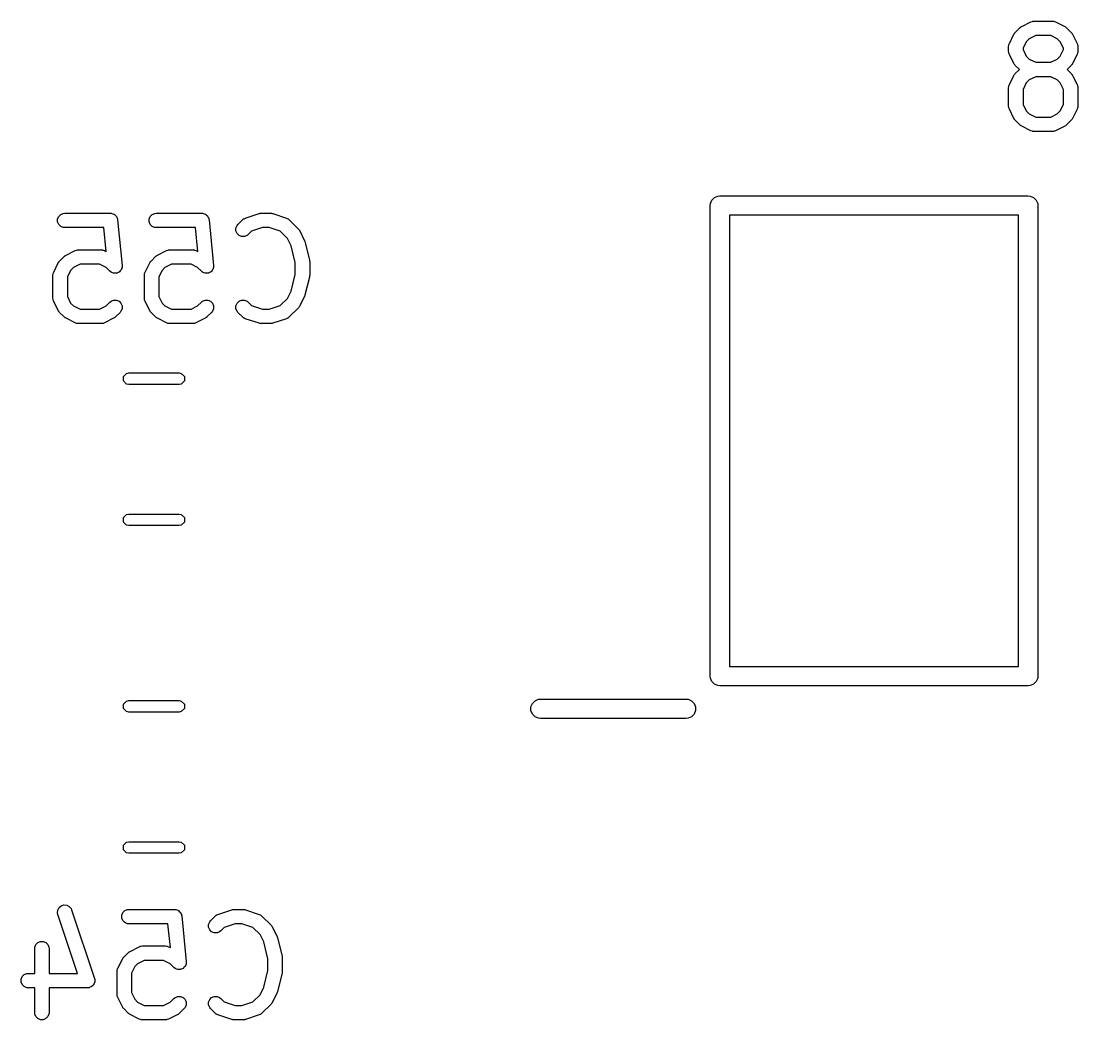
# Model space of a CAD drawing. Header units: inches. Extents: x 1.47 to 5.17, y -6.85 to -1.2.
# Drawn here: x 1.6385 to 2.0718, y -6.6744 to -6.265 of the extents above; entities that cross this region are included whole.
import ezdxf

# ---------------------------------------------------------------- set-up
doc = ezdxf.new("R2010")
doc.units = ezdxf.units.IN
doc.header["$MEASUREMENT"] = 0
doc.layers.add('B.Silkscreen', color=31, linetype='CONTINUOUS', true_color=0xe8b2a7)

msp = doc.modelspace()

# ---------------------------------------------------------------- linework, layer by layer
at = {"layer": 'B.Silkscreen', "linetype": 'CONTINUOUS'}
for p, q in [((2.04874, -6.26714), (2.05249, -6.26527)), ((2.05249, -6.26527), (2.05303, -6.26506)), ((2.05303, -6.26506), (2.05313, -6.26505)), ((2.05313, -6.26505), (2.05323, -6.26501)), ((2.05323, -6.26501), (2.05381, -6.26495)), ((2.05381, -6.26495), (2.0613, -6.26495)), ((2.0613, -6.26495), (2.06188, -6.26501)), ((2.06188, -6.26501), (2.06198, -6.26505)), ((2.06198, -6.26505), (2.06208, -6.26506)), ((2.06208, -6.26506), (2.06263, -6.26527)), ((2.06263, -6.26527), (2.06637, -6.26714)), ((2.04591, -6.26979), (2.04609, -6.26957)), ((2.04609, -6.26957), (2.04797, -6.26769)), ((2.04797, -6.26769), (2.04819, -6.26751)), ((2.04819, -6.26751), (2.04825, -6.26745)), ((2.04825, -6.26745), (2.04833, -6.26739)), ((2.04833, -6.26739), (2.04842, -6.26733)), ((2.04842, -6.26733), (2.04849, -6.2673)), ((2.04849, -6.2673), (2.04874, -6.26714)), ((2.06637, -6.26714), (2.06662, -6.2673)), ((2.06662, -6.2673), (2.06669, -6.26733)), ((2.06669, -6.26733), (2.06678, -6.26739)), ((2.06678, -6.26739), (2.06686, -6.26745)), ((2.06686, -6.26745), (2.06692, -6.26751)), ((2.06692, -6.26751), (2.06714, -6.26769)), ((2.06714, -6.26769), (2.06902, -6.26957)), ((2.06902, -6.26957), (2.0692, -6.26979)), ((2.04346, -6.27463), (2.04367, -6.27408)), ((2.04367, -6.27408), (2.04554, -6.27034)), ((2.04554, -6.27034), (2.0457, -6.27009)), ((2.0457, -6.27009), (2.04573, -6.27002)), ((2.04573, -6.27002), (2.04579, -6.26993)), ((2.04579, -6.26993), (2.04585, -6.26985)), ((2.04585, -6.26985), (2.04591, -6.26979)), ((2.05061, -6.2734), (2.04926, -6.2761)), ((2.05181, -6.27221), (2.05061, -6.2734)), ((2.0545, -6.27086), (2.05181, -6.27221)), ((2.06061, -6.27086), (2.0545, -6.27086)), ((2.06331, -6.27221), (2.06061, -6.27086)), ((2.0645, -6.2734), (2.06331, -6.27221)), ((2.06585, -6.2761), (2.0645, -6.2734)), ((2.0692, -6.26979), (2.06926, -6.26985)), ((2.06926, -6.26985), (2.06932, -6.26993)), ((2.06932, -6.26993), (2.06938, -6.27002)), ((2.06938, -6.27002), (2.06941, -6.27009)), ((2.06941, -6.27009), (2.06957, -6.27034)), ((2.06957, -6.27034), (2.07144, -6.27408)), ((2.07144, -6.27408), (2.07165, -6.27463)), ((2.04335, -6.27541), (2.04341, -6.27483)), ((2.04335, -6.27728), (2.04335, -6.27541)), ((2.04341, -6.27786), (2.04335, -6.27728)), ((2.04341, -6.27483), (2.04345, -6.27473)), ((2.04345, -6.27795), (2.04341, -6.27786)), ((2.04345, -6.27473), (2.04346, -6.27463)), ((2.04346, -6.27806), (2.04345, -6.27795)), ((2.04367, -6.2786), (2.04346, -6.27806)), ((2.04926, -6.2761), (2.04926, -6.27658)), ((2.04926, -6.27658), (2.05061, -6.27928)), ((2.0645, -6.27928), (2.06585, -6.27658)), ((2.06585, -6.27658), (2.06585, -6.2761)), ((2.07165, -6.27806), (2.07144, -6.2786)), ((2.07165, -6.27463), (2.07166, -6.27473)), ((2.07166, -6.27795), (2.07165, -6.27806)), ((2.07166, -6.27473), (2.0717, -6.27483)), ((2.0717, -6.27786), (2.07166, -6.27795)), ((2.0717, -6.27483), (2.07176, -6.27541)), ((2.07176, -6.27728), (2.0717, -6.27786)), ((2.07176, -6.27541), (2.07176, -6.27728)), ((2.04554, -6.28235), (2.04367, -6.2786)), ((2.0457, -6.2826), (2.04554, -6.28235)), ((2.04573, -6.28267), (2.0457, -6.2826)), ((2.04579, -6.28275), (2.04573, -6.28267)), ((2.04585, -6.28284), (2.04579, -6.28275)), ((2.05061, -6.27928), (2.05181, -6.28048)), ((2.05181, -6.28048), (2.0545, -6.28183)), ((2.0545, -6.28183), (2.06061, -6.28183)), ((2.06061, -6.28183), (2.06331, -6.28048)), ((2.06331, -6.28048), (2.0645, -6.27928)), ((2.06932, -6.28275), (2.06926, -6.28284)), ((2.06938, -6.28267), (2.06932, -6.28275)), ((2.06941, -6.2826), (2.06938, -6.28267)), ((2.06957, -6.28235), (2.06941, -6.2826)), ((2.07144, -6.2786), (2.06957, -6.28235)), ((2.04554, -6.28721), (2.0457, -6.28696)), ((2.0457, -6.28696), (2.04573, -6.28689)), ((2.04573, -6.28689), (2.04579, -6.28681)), ((2.04579, -6.28681), (2.04585, -6.28672)), ((2.04591, -6.28289), (2.04585, -6.28284)), ((2.04585, -6.28672), (2.04591, -6.28667)), ((2.04609, -6.28312), (2.04591, -6.28289)), ((2.04591, -6.28667), (2.04609, -6.28644)), ((2.04776, -6.28478), (2.04609, -6.28312)), ((2.04609, -6.28644), (2.04776, -6.28478)), ((2.06902, -6.28312), (2.06736, -6.28478)), ((2.06736, -6.28478), (2.06902, -6.28644)), ((2.0692, -6.28289), (2.06902, -6.28312)), ((2.06902, -6.28644), (2.0692, -6.28667)), ((2.06926, -6.28284), (2.0692, -6.28289)), ((2.0692, -6.28667), (2.06926, -6.28672)), ((2.06926, -6.28672), (2.06932, -6.28681)), ((2.06932, -6.28681), (2.06938, -6.28689)), ((2.06938, -6.28689), (2.06941, -6.28696)), ((2.06941, -6.28696), (2.06957, -6.28721)), ((2.04346, -6.2915), (2.04367, -6.29096)), ((2.04367, -6.29096), (2.04554, -6.28721)), ((2.05061, -6.29028), (2.04926, -6.29298)), ((2.05181, -6.28908), (2.05061, -6.29028)), ((2.0545, -6.28773), (2.05181, -6.28908)), ((2.06061, -6.28773), (2.0545, -6.28773)), ((2.06331, -6.28908), (2.06061, -6.28773)), ((2.0645, -6.29028), (2.06331, -6.28908)), ((2.06585, -6.29298), (2.0645, -6.29028)), ((2.06957, -6.28721), (2.07144, -6.29096)), ((2.07144, -6.29096), (2.07165, -6.2915)), ((2.04335, -6.29228), (2.04341, -6.2917)), ((2.04335, -6.29978), (2.04335, -6.29228)), ((2.04341, -6.2917), (2.04345, -6.2916)), ((2.04345, -6.2916), (2.04346, -6.2915)), ((2.04926, -6.29298), (2.04926, -6.29908)), ((2.06585, -6.29908), (2.06585, -6.29298)), ((2.07165, -6.2915), (2.07166, -6.2916)), ((2.07166, -6.2916), (2.0717, -6.2917)), ((2.0717, -6.2917), (2.07176, -6.29228)), ((2.07176, -6.29228), (2.07176, -6.29978)), ((2.04341, -6.30035), (2.04335, -6.29978)), ((2.04926, -6.29908), (2.05061, -6.30178)), ((2.0645, -6.30178), (2.06585, -6.29908)), ((2.07176, -6.29978), (2.0717, -6.30035)), ((2.04345, -6.30045), (2.04341, -6.30035)), ((2.04346, -6.30056), (2.04345, -6.30045)), ((2.04367, -6.3011), (2.04346, -6.30056)), ((2.04554, -6.30485), (2.04367, -6.3011)), ((2.05061, -6.30178), (2.05181, -6.30297)), ((2.05181, -6.30297), (2.0545, -6.30432)), ((2.0545, -6.30432), (2.06061, -6.30432)), ((2.06061, -6.30432), (2.06331, -6.30297)), ((2.06331, -6.30297), (2.0645, -6.30178)), ((2.07144, -6.3011), (2.06957, -6.30485)), ((2.07165, -6.30056), (2.07144, -6.3011)), ((2.07166, -6.30045), (2.07165, -6.30056)), ((2.0717, -6.30035), (2.07166, -6.30045)), ((2.0457, -6.3051), (2.04554, -6.30485)), ((2.04573, -6.30517), (2.0457, -6.3051)), ((2.04579, -6.30525), (2.04573, -6.30517)), ((2.04585, -6.30534), (2.04579, -6.30525)), ((2.04591, -6.30539), (2.04585, -6.30534)), ((2.04609, -6.30561), (2.04591, -6.30539)), ((2.04797, -6.30749), (2.04609, -6.30561)), ((2.04819, -6.30768), (2.04797, -6.30749)), ((2.04825, -6.30773), (2.04819, -6.30768)), ((2.04833, -6.30779), (2.04825, -6.30773)), ((2.04842, -6.30786), (2.04833, -6.30779)), ((2.04849, -6.30789), (2.04842, -6.30786)), ((2.04874, -6.30804), (2.04849, -6.30789)), ((2.05249, -6.30992), (2.04874, -6.30804)), ((2.06637, -6.30804), (2.06263, -6.30992)), ((2.06662, -6.30789), (2.06637, -6.30804)), ((2.06669, -6.30786), (2.06662, -6.30789)), ((2.06678, -6.30779), (2.06669, -6.30786)), ((2.06686, -6.30773), (2.06678, -6.30779)), ((2.06692, -6.30768), (2.06686, -6.30773)), ((2.06714, -6.30749), (2.06692, -6.30768)), ((2.06902, -6.30561), (2.06714, -6.30749)), ((2.0692, -6.30539), (2.06902, -6.30561)), ((2.06926, -6.30534), (2.0692, -6.30539)), ((2.06932, -6.30525), (2.06926, -6.30534)), ((2.06938, -6.30517), (2.06932, -6.30525)), ((2.06941, -6.3051), (2.06938, -6.30517)), ((2.06957, -6.30485), (2.06941, -6.3051)), ((2.05303, -6.31012), (2.05249, -6.30992)), ((2.05313, -6.31013), (2.05303, -6.31012)), ((2.05323, -6.31017), (2.05313, -6.31013)), ((2.05381, -6.31023), (2.05323, -6.31017)), ((2.0613, -6.31023), (2.05381, -6.31023)), ((2.06188, -6.31017), (2.0613, -6.31023)), ((2.06198, -6.31013), (2.06188, -6.31017)), ((2.06208, -6.31012), (2.06198, -6.31013)), ((2.06263, -6.30992), (2.06208, -6.31012)), ((1.9211, -6.33974), (1.92169, -6.33832)), ((1.92169, -6.33832), (1.92277, -6.33724)), ((1.92277, -6.33724), (1.92419, -6.33665)), ((1.92419, -6.33665), (1.92496, -6.33657)), ((1.92496, -6.33657), (2.05142, -6.33657)), ((2.05142, -6.33657), (2.05219, -6.33665)), ((2.05219, -6.33665), (2.0536, -6.33724)), ((2.0536, -6.33724), (2.05469, -6.33832)), ((2.05469, -6.33832), (2.05528, -6.33974)), ((1.92102, -6.34051), (1.9211, -6.33974)), ((1.92102, -6.5335), (1.92102, -6.34051)), ((2.05528, -6.33974), (2.05535, -6.34051)), ((2.05535, -6.34051), (2.05535, -6.5335)), ((1.65343, -6.34607), (1.65387, -6.34501)), ((1.65343, -6.34722), (1.65343, -6.34607)), ((1.65387, -6.34829), (1.65343, -6.34722)), ((1.65387, -6.34501), (1.65469, -6.34419)), ((1.65469, -6.34419), (1.65575, -6.34375)), ((1.65575, -6.34375), (1.65633, -6.34369)), ((1.65633, -6.34369), (1.67507, -6.34369)), ((1.67507, -6.34369), (1.67529, -6.34371)), ((1.67529, -6.34371), (1.67536, -6.34371)), ((1.67536, -6.34371), (1.67543, -6.34373)), ((1.67543, -6.34373), (1.67565, -6.34375)), ((1.67565, -6.34375), (1.67605, -6.34392)), ((1.67605, -6.34392), (1.67646, -6.34404)), ((1.67646, -6.34404), (1.67658, -6.34413)), ((1.67658, -6.34413), (1.67672, -6.34419)), ((1.67672, -6.34419), (1.67702, -6.3445)), ((1.67702, -6.3445), (1.67735, -6.34477)), ((1.67735, -6.34477), (1.67742, -6.3449)), ((1.67742, -6.3449), (1.67753, -6.34501)), ((1.67753, -6.34501), (1.6777, -6.3454)), ((1.6777, -6.3454), (1.6779, -6.34579)), ((1.6779, -6.34579), (1.67794, -6.346)), ((1.67794, -6.346), (1.67797, -6.34607)), ((1.67797, -6.34607), (1.67797, -6.34614)), ((1.67797, -6.34614), (1.67801, -6.34635)), ((1.67801, -6.34635), (1.67989, -6.3651)), ((1.69093, -6.34607), (1.69137, -6.34501)), ((1.69093, -6.34722), (1.69093, -6.34607)), ((1.69137, -6.34829), (1.69093, -6.34722)), ((1.69137, -6.34501), (1.69218, -6.34419)), ((1.69218, -6.34419), (1.69325, -6.34375)), ((1.69325, -6.34375), (1.69382, -6.34369)), ((1.69382, -6.34369), (1.71257, -6.34369)), ((1.71257, -6.34369), (1.71278, -6.34371)), ((1.71278, -6.34371), (1.71286, -6.34371)), ((1.71286, -6.34371), (1.71293, -6.34373)), ((1.71293, -6.34373), (1.71315, -6.34375)), ((1.71315, -6.34375), (1.71354, -6.34392)), ((1.71354, -6.34392), (1.71396, -6.34404)), ((1.71396, -6.34404), (1.71407, -6.34413)), ((1.71407, -6.34413), (1.71421, -6.34419)), ((1.71421, -6.34419), (1.71452, -6.3445)), ((1.71452, -6.3445), (1.71485, -6.34477)), ((1.71485, -6.34477), (1.71492, -6.3449)), ((1.71492, -6.3449), (1.71503, -6.34501)), ((1.71503, -6.34501), (1.71519, -6.3454)), ((1.71519, -6.3454), (1.71539, -6.34579)), ((1.71539, -6.34579), (1.71544, -6.346)), ((1.71544, -6.346), (1.71547, -6.34607)), ((1.71547, -6.34607), (1.71547, -6.34614)), ((1.71547, -6.34614), (1.71551, -6.34635)), ((1.71551, -6.34635), (1.71738, -6.3651)), ((1.72736, -6.34831), (1.72923, -6.34643)), ((1.72923, -6.34643), (1.72968, -6.34607)), ((1.72968, -6.34607), (1.72978, -6.34603)), ((1.72978, -6.34603), (1.72986, -6.34596)), ((1.72986, -6.34596), (1.73038, -6.34572)), ((1.73038, -6.34572), (1.73601, -6.34385)), ((1.73601, -6.34385), (1.73629, -6.34378)), ((1.73629, -6.34378), (1.73637, -6.34375)), ((1.73637, -6.34375), (1.73647, -6.34374)), ((1.73647, -6.34374), (1.73657, -6.34372)), ((1.73657, -6.34372), (1.73665, -6.34372)), ((1.73665, -6.34372), (1.73694, -6.34369)), ((1.73694, -6.34369), (1.74069, -6.34369)), ((1.74069, -6.34369), (1.74098, -6.34372)), ((1.74098, -6.34372), (1.74106, -6.34372)), ((1.74106, -6.34372), (1.74116, -6.34374)), ((1.74116, -6.34374), (1.74127, -6.34375)), ((1.74127, -6.34375), (1.74134, -6.34378)), ((1.74134, -6.34378), (1.74163, -6.34385)), ((1.74163, -6.34385), (1.74725, -6.34572)), ((1.74725, -6.34572), (1.74778, -6.34596)), ((1.74778, -6.34596), (1.74786, -6.34603)), ((1.74786, -6.34603), (1.74796, -6.34607)), ((1.74796, -6.34607), (1.7484, -6.34643)), ((1.7484, -6.34643), (1.75215, -6.35018)), ((1.9289, -6.34445), (1.9289, -6.52957)), ((2.04748, -6.34445), (1.9289, -6.34445)), ((2.04748, -6.52957), (2.04748, -6.34445)), ((1.65469, -6.3491), (1.65387, -6.34829)), ((1.65575, -6.34954), (1.65469, -6.3491)), ((1.65633, -6.3496), (1.65575, -6.34954)), ((1.6724, -6.3496), (1.65633, -6.3496)), ((1.67338, -6.35937), (1.6724, -6.3496)), ((1.69218, -6.3491), (1.69137, -6.34829)), ((1.69325, -6.34954), (1.69218, -6.3491)), ((1.69382, -6.3496), (1.69325, -6.34954)), ((1.7099, -6.3496), (1.69382, -6.3496)), ((1.71088, -6.35937), (1.7099, -6.3496)), ((1.72655, -6.34982), (1.72699, -6.34876)), ((1.72655, -6.35097), (1.72655, -6.34982)), ((1.72699, -6.35204), (1.72655, -6.35097)), ((1.72699, -6.34876), (1.72736, -6.34831)), ((1.7278, -6.35285), (1.72699, -6.35204)), ((1.73291, -6.3511), (1.73153, -6.35248)), ((1.73742, -6.3496), (1.73291, -6.3511)), ((1.74021, -6.3496), (1.73742, -6.3496)), ((1.74472, -6.3511), (1.74021, -6.3496)), ((1.74764, -6.35402), (1.74472, -6.3511)), ((1.75215, -6.35018), (1.75234, -6.35041)), ((1.75234, -6.35041), (1.7524, -6.35046)), ((1.7524, -6.35046), (1.75245, -6.35055)), ((1.75245, -6.35055), (1.75252, -6.35063)), ((1.75252, -6.35063), (1.75255, -6.3507)), ((1.75255, -6.3507), (1.75271, -6.35095)), ((1.75271, -6.35095), (1.75458, -6.3547)), ((1.72887, -6.35329), (1.7278, -6.35285)), ((1.73002, -6.35329), (1.72887, -6.35329)), ((1.73108, -6.35285), (1.73002, -6.35329)), ((1.73153, -6.35248), (1.73108, -6.35285)), ((1.74915, -6.35705), (1.74764, -6.35402)), ((1.75458, -6.3547), (1.7546, -6.35474)), ((1.7546, -6.35474), (1.75461, -6.35476)), ((1.75461, -6.35476), (1.7547, -6.355)), ((1.7547, -6.355), (1.75479, -6.35524)), ((1.75479, -6.35524), (1.75479, -6.35526)), ((1.75479, -6.35526), (1.7548, -6.3553)), ((1.7548, -6.3553), (1.75668, -6.3628)), ((1.65688, -6.36088), (1.66063, -6.359)), ((1.66063, -6.359), (1.66117, -6.3588)), ((1.66117, -6.3588), (1.66128, -6.35879)), ((1.66128, -6.35879), (1.66138, -6.35875)), ((1.66138, -6.35875), (1.66195, -6.35869)), ((1.66195, -6.35869), (1.67133, -6.35869)), ((1.67133, -6.35869), (1.6719, -6.35875)), ((1.6719, -6.35875), (1.672, -6.35879)), ((1.672, -6.35879), (1.67211, -6.3588)), ((1.67211, -6.3588), (1.67265, -6.359)), ((1.67265, -6.359), (1.67338, -6.35937)), ((1.69438, -6.36088), (1.69813, -6.359)), ((1.69813, -6.359), (1.69867, -6.3588)), ((1.69867, -6.3588), (1.69877, -6.35879)), ((1.69877, -6.35879), (1.69887, -6.35875)), ((1.69887, -6.35875), (1.69945, -6.35869)), ((1.69945, -6.35869), (1.70882, -6.35869)), ((1.70882, -6.35869), (1.7094, -6.35875)), ((1.7094, -6.35875), (1.70949, -6.35879)), ((1.70949, -6.35879), (1.7096, -6.3588)), ((1.7096, -6.3588), (1.71014, -6.359)), ((1.71014, -6.359), (1.71088, -6.35937)), ((1.75086, -6.36388), (1.74915, -6.35705)), ((1.65181, -6.36782), (1.65369, -6.36407)), ((1.65369, -6.36407), (1.65384, -6.36383)), ((1.65384, -6.36383), (1.65387, -6.36375)), ((1.65387, -6.36375), (1.65394, -6.36367)), ((1.65394, -6.36367), (1.65399, -6.36358)), ((1.65399, -6.36358), (1.65405, -6.36353)), ((1.65405, -6.36353), (1.65424, -6.36331)), ((1.65424, -6.36331), (1.65611, -6.36143)), ((1.65611, -6.36143), (1.65634, -6.36125)), ((1.65634, -6.36125), (1.65639, -6.36119)), ((1.65639, -6.36119), (1.65648, -6.36113)), ((1.65648, -6.36113), (1.65656, -6.36106)), ((1.65656, -6.36106), (1.65663, -6.36103)), ((1.65663, -6.36103), (1.65688, -6.36088)), ((1.66265, -6.3646), (1.65995, -6.36595)), ((1.67063, -6.3646), (1.66265, -6.3646)), ((1.67333, -6.36595), (1.67063, -6.3646)), ((1.67989, -6.3651), (1.67989, -6.36568)), ((1.68931, -6.36782), (1.69118, -6.36407)), ((1.69118, -6.36407), (1.69134, -6.36383)), ((1.69134, -6.36383), (1.69137, -6.36375)), ((1.69137, -6.36375), (1.69143, -6.36367)), ((1.69143, -6.36367), (1.69149, -6.36358)), ((1.69149, -6.36358), (1.69155, -6.36353)), ((1.69155, -6.36353), (1.69173, -6.36331)), ((1.69173, -6.36331), (1.69361, -6.36143)), ((1.69361, -6.36143), (1.69384, -6.36125)), ((1.69384, -6.36125), (1.69389, -6.36119)), ((1.69389, -6.36119), (1.69398, -6.36113)), ((1.69398, -6.36113), (1.69406, -6.36106)), ((1.69406, -6.36106), (1.69413, -6.36103)), ((1.69413, -6.36103), (1.69438, -6.36088)), ((1.70014, -6.3646), (1.69745, -6.36595)), ((1.70812, -6.3646), (1.70014, -6.3646)), ((1.71082, -6.36595), (1.70812, -6.3646)), ((1.71738, -6.3651), (1.71738, -6.36568)), ((1.75086, -6.36878), (1.75086, -6.36388)), ((1.75668, -6.3628), (1.75669, -6.3629)), ((1.75669, -6.3629), (1.75671, -6.36294)), ((1.75671, -6.36294), (1.75673, -6.36316)), ((1.75673, -6.36316), (1.75676, -6.36338)), ((1.75676, -6.36338), (1.75676, -6.36342)), ((1.75676, -6.36342), (1.75677, -6.36352)), ((1.75677, -6.36352), (1.75677, -6.36914)), ((1.6515, -6.36914), (1.65156, -6.36857)), ((1.6515, -6.37852), (1.6515, -6.36914)), ((1.65156, -6.36857), (1.6516, -6.36847)), ((1.6516, -6.36836), (1.65181, -6.36782)), ((1.6516, -6.36847), (1.6516, -6.36836)), ((1.65875, -6.36714), (1.65741, -6.36984)), ((1.65995, -6.36595), (1.65875, -6.36714)), ((1.67486, -6.36748), (1.67333, -6.36595)), ((1.67531, -6.36785), (1.67486, -6.36748)), ((1.67545, -6.36791), (1.67531, -6.36785)), ((1.67556, -6.368), (1.67545, -6.36791)), ((1.67597, -6.36812), (1.67556, -6.368)), ((1.67637, -6.36829), (1.67597, -6.36812)), ((1.67652, -6.36829), (1.67637, -6.36829)), ((1.67666, -6.36833), (1.67652, -6.36829)), ((1.67709, -6.36829), (1.67666, -6.36833)), ((1.67753, -6.36829), (1.67709, -6.36829)), ((1.67766, -6.36823), (1.67753, -6.36829)), ((1.67781, -6.36822), (1.67766, -6.36823)), ((1.67819, -6.36801), (1.67781, -6.36822)), ((1.67859, -6.36785), (1.67819, -6.36801)), ((1.6787, -6.36774), (1.67859, -6.36785)), ((1.67883, -6.36767), (1.6787, -6.36774)), ((1.6791, -6.36734), (1.67883, -6.36767)), ((1.6794, -6.36703), (1.6791, -6.36734)), ((1.67946, -6.3669), (1.6794, -6.36703)), ((1.67956, -6.36678), (1.67946, -6.3669)), ((1.67968, -6.36637), (1.67956, -6.36678)), ((1.67985, -6.36597), (1.67968, -6.36637)), ((1.67989, -6.36568), (1.67985, -6.36582)), ((1.67985, -6.36582), (1.67985, -6.36597)), ((1.689, -6.36914), (1.68905, -6.36857)), ((1.689, -6.37852), (1.689, -6.36914)), ((1.68905, -6.36857), (1.68909, -6.36847)), ((1.68909, -6.36847), (1.6891, -6.36836)), ((1.6891, -6.36836), (1.68931, -6.36782)), ((1.69625, -6.36714), (1.6949, -6.36984)), ((1.69745, -6.36595), (1.69625, -6.36714)), ((1.71236, -6.36748), (1.71082, -6.36595)), ((1.7128, -6.36785), (1.71236, -6.36748)), ((1.71294, -6.36791), (1.7128, -6.36785)), ((1.71306, -6.368), (1.71294, -6.36791)), ((1.71347, -6.36812), (1.71306, -6.368)), ((1.71387, -6.36829), (1.71347, -6.36812)), ((1.71402, -6.36829), (1.71387, -6.36829)), ((1.71416, -6.36833), (1.71402, -6.36829)), ((1.71459, -6.36829), (1.71416, -6.36833)), ((1.71502, -6.36829), (1.71459, -6.36829)), ((1.71516, -6.36823), (1.71502, -6.36829)), ((1.71531, -6.36822), (1.71516, -6.36823)), ((1.71569, -6.36801), (1.71531, -6.36822)), ((1.71609, -6.36785), (1.71569, -6.36801)), ((1.71619, -6.36774), (1.71609, -6.36785)), ((1.71632, -6.36767), (1.71619, -6.36774)), ((1.7166, -6.36734), (1.71632, -6.36767)), ((1.7169, -6.36703), (1.7166, -6.36734)), ((1.71696, -6.3669), (1.7169, -6.36703)), ((1.71705, -6.36678), (1.71696, -6.3669)), ((1.71718, -6.36637), (1.71705, -6.36678)), ((1.71734, -6.36597), (1.71718, -6.36637)), ((1.71738, -6.36568), (1.71734, -6.36582)), ((1.71734, -6.36582), (1.71734, -6.36597)), ((1.74915, -6.37561), (1.75086, -6.36878)), ((1.75676, -6.36929), (1.75673, -6.3695)), ((1.75677, -6.36914), (1.75676, -6.36924)), ((1.75676, -6.36924), (1.75676, -6.36929)), ((1.65741, -6.36984), (1.65741, -6.37782)), ((1.6949, -6.36984), (1.6949, -6.37782)), ((1.75668, -6.36986), (1.7548, -6.37736)), ((1.75669, -6.36976), (1.75668, -6.36986)), ((1.75671, -6.36972), (1.75669, -6.36976)), ((1.75673, -6.3695), (1.75671, -6.36972)), ((1.65741, -6.37782), (1.65875, -6.38052)), ((1.6949, -6.37782), (1.69625, -6.38052)), ((1.74764, -6.37864), (1.74915, -6.37561)), ((1.75458, -6.37796), (1.75271, -6.38171)), ((1.7546, -6.37792), (1.75458, -6.37796)), ((1.75461, -6.3779), (1.7546, -6.37792)), ((1.7547, -6.37766), (1.75461, -6.3779)), ((1.75479, -6.37742), (1.7547, -6.37766)), ((1.7548, -6.37736), (1.75479, -6.3774)), ((1.75479, -6.3774), (1.75479, -6.37742)), ((1.65156, -6.37909), (1.6515, -6.37852)), ((1.6516, -6.37919), (1.65156, -6.37909)), ((1.6516, -6.3793), (1.6516, -6.37919)), ((1.65181, -6.37984), (1.6516, -6.3793)), ((1.65369, -6.38359), (1.65181, -6.37984)), ((1.65875, -6.38052), (1.65995, -6.38171)), ((1.65995, -6.38171), (1.66265, -6.38306)), ((1.67063, -6.38306), (1.67333, -6.38171)), ((1.67333, -6.38171), (1.67486, -6.38018)), ((1.67486, -6.38018), (1.67531, -6.37981)), ((1.67531, -6.37981), (1.67637, -6.37937)), ((1.67637, -6.37937), (1.67753, -6.37937)), ((1.67753, -6.37937), (1.67859, -6.37981)), ((1.67859, -6.37981), (1.6794, -6.38063)), ((1.6794, -6.38063), (1.67985, -6.38169)), ((1.67985, -6.38169), (1.67985, -6.38284)), ((1.68905, -6.37909), (1.689, -6.37852)), ((1.68909, -6.37919), (1.68905, -6.37909)), ((1.6891, -6.3793), (1.68909, -6.37919)), ((1.68931, -6.37984), (1.6891, -6.3793)), ((1.69118, -6.38359), (1.68931, -6.37984)), ((1.69625, -6.38052), (1.69745, -6.38171)), ((1.69745, -6.38171), (1.70014, -6.38306)), ((1.70812, -6.38306), (1.71082, -6.38171)), ((1.71082, -6.38171), (1.71236, -6.38018)), ((1.71236, -6.38018), (1.7128, -6.37981)), ((1.7128, -6.37981), (1.71387, -6.37937)), ((1.71387, -6.37937), (1.71502, -6.37937)), ((1.71502, -6.37937), (1.71609, -6.37981)), ((1.71609, -6.37981), (1.7169, -6.38063)), ((1.7169, -6.38063), (1.71734, -6.38169)), ((1.71734, -6.38169), (1.71734, -6.38284)), ((1.72655, -6.38169), (1.72699, -6.38063)), ((1.72655, -6.38284), (1.72655, -6.38169)), ((1.72699, -6.38063), (1.7278, -6.37981)), ((1.7278, -6.37981), (1.72887, -6.37937)), ((1.72887, -6.37937), (1.73002, -6.37937)), ((1.73002, -6.37937), (1.73108, -6.37981)), ((1.73108, -6.37981), (1.73153, -6.38018)), ((1.73153, -6.38018), (1.73291, -6.38156)), ((1.73291, -6.38156), (1.73742, -6.38306)), ((1.74021, -6.38306), (1.74472, -6.38156)), ((1.74472, -6.38156), (1.74764, -6.37864)), ((1.75234, -6.38225), (1.75215, -6.38248)), ((1.7524, -6.3822), (1.75234, -6.38225)), ((1.75245, -6.38211), (1.7524, -6.3822)), ((1.75252, -6.38203), (1.75245, -6.38211)), ((1.75255, -6.38196), (1.75252, -6.38203)), ((1.75271, -6.38171), (1.75255, -6.38196)), ((1.65384, -6.38384), (1.65369, -6.38359)), ((1.65387, -6.38391), (1.65384, -6.38384)), ((1.65394, -6.38399), (1.65387, -6.38391)), ((1.65399, -6.38408), (1.65394, -6.38399)), ((1.65405, -6.38413), (1.65399, -6.38408)), ((1.65424, -6.38435), (1.65405, -6.38413)), ((1.65611, -6.38623), (1.65424, -6.38435)), ((1.65634, -6.38642), (1.65611, -6.38623)), ((1.65639, -6.38647), (1.65634, -6.38642)), ((1.65648, -6.38653), (1.65639, -6.38647)), ((1.65656, -6.3866), (1.65648, -6.38653)), ((1.65663, -6.38663), (1.65656, -6.3866)), ((1.65688, -6.38678), (1.65663, -6.38663)), ((1.66265, -6.38306), (1.67063, -6.38306)), ((1.67664, -6.38663), (1.6764, -6.38678)), ((1.67672, -6.3866), (1.67664, -6.38663)), ((1.6768, -6.38653), (1.67672, -6.3866)), ((1.67689, -6.38647), (1.6768, -6.38653)), ((1.67694, -6.38642), (1.67689, -6.38647)), ((1.67716, -6.38623), (1.67694, -6.38642)), ((1.67904, -6.38435), (1.67716, -6.38623)), ((1.6794, -6.38391), (1.67904, -6.38435)), ((1.67985, -6.38284), (1.6794, -6.38391)), ((1.69134, -6.38384), (1.69118, -6.38359)), ((1.69137, -6.38391), (1.69134, -6.38384)), ((1.69143, -6.38399), (1.69137, -6.38391)), ((1.69149, -6.38408), (1.69143, -6.38399)), ((1.69155, -6.38413), (1.69149, -6.38408)), ((1.69173, -6.38435), (1.69155, -6.38413)), ((1.69361, -6.38623), (1.69173, -6.38435)), ((1.69384, -6.38642), (1.69361, -6.38623)), ((1.69389, -6.38647), (1.69384, -6.38642)), ((1.69398, -6.38653), (1.69389, -6.38647)), ((1.69406, -6.3866), (1.69398, -6.38653)), ((1.69413, -6.38663), (1.69406, -6.3866)), ((1.69438, -6.38678), (1.69413, -6.38663)), ((1.70014, -6.38306), (1.70812, -6.38306)), ((1.71414, -6.38663), (1.71389, -6.38678)), ((1.71421, -6.3866), (1.71414, -6.38663)), ((1.71429, -6.38653), (1.71421, -6.3866)), ((1.71438, -6.38647), (1.71429, -6.38653)), ((1.71443, -6.38642), (1.71438, -6.38647)), ((1.71466, -6.38623), (1.71443, -6.38642)), ((1.71653, -6.38435), (1.71466, -6.38623)), ((1.7169, -6.38391), (1.71653, -6.38435)), ((1.71734, -6.38284), (1.7169, -6.38391)), ((1.72699, -6.38391), (1.72655, -6.38284)), ((1.72736, -6.38435), (1.72699, -6.38391)), ((1.72923, -6.38623), (1.72736, -6.38435)), ((1.72968, -6.3866), (1.72923, -6.38623)), ((1.72978, -6.38664), (1.72968, -6.3866)), ((1.72986, -6.38671), (1.72978, -6.38664)), ((1.73038, -6.38694), (1.72986, -6.38671)), ((1.73742, -6.38306), (1.74021, -6.38306)), ((1.74778, -6.38671), (1.74725, -6.38694)), ((1.74786, -6.38664), (1.74778, -6.38671)), ((1.74796, -6.3866), (1.74786, -6.38664)), ((1.7484, -6.38623), (1.74796, -6.3866)), ((1.75215, -6.38248), (1.7484, -6.38623)), ((1.66063, -6.38866), (1.65688, -6.38678)), ((1.66117, -6.38886), (1.66063, -6.38866)), ((1.66128, -6.38887), (1.66117, -6.38886)), ((1.66138, -6.38891), (1.66128, -6.38887)), ((1.66195, -6.38897), (1.66138, -6.38891)), ((1.67133, -6.38897), (1.66195, -6.38897)), ((1.6719, -6.38891), (1.67133, -6.38897)), ((1.672, -6.38887), (1.6719, -6.38891)), ((1.67211, -6.38886), (1.672, -6.38887)), ((1.67265, -6.38866), (1.67211, -6.38886)), ((1.6764, -6.38678), (1.67265, -6.38866)), ((1.69813, -6.38866), (1.69438, -6.38678)), ((1.69867, -6.38886), (1.69813, -6.38866)), ((1.69877, -6.38887), (1.69867, -6.38886)), ((1.69887, -6.38891), (1.69877, -6.38887)), ((1.69945, -6.38897), (1.69887, -6.38891)), ((1.70882, -6.38897), (1.69945, -6.38897)), ((1.7094, -6.38891), (1.70882, -6.38897)), ((1.70949, -6.38887), (1.7094, -6.38891)), ((1.7096, -6.38886), (1.70949, -6.38887)), ((1.71014, -6.38866), (1.7096, -6.38886)), ((1.71389, -6.38678), (1.71014, -6.38866)), ((1.73601, -6.38882), (1.73038, -6.38694)), ((1.73629, -6.38888), (1.73601, -6.38882)), ((1.73637, -6.38891), (1.73629, -6.38888)), ((1.73647, -6.38892), (1.73637, -6.38891)), ((1.73657, -6.38895), (1.73647, -6.38892)), ((1.73665, -6.38894), (1.73657, -6.38895)), ((1.73694, -6.38897), (1.73665, -6.38894)), ((1.74069, -6.38897), (1.73694, -6.38897)), ((1.74098, -6.38894), (1.74069, -6.38897)), ((1.74106, -6.38895), (1.74098, -6.38894)), ((1.74116, -6.38892), (1.74106, -6.38895)), ((1.74127, -6.38891), (1.74116, -6.38892)), ((1.74134, -6.38888), (1.74127, -6.38891)), ((1.74163, -6.38882), (1.74134, -6.38888)), ((1.74725, -6.38694), (1.74163, -6.38882)), ((1.68045, -6.41063), (1.68172, -6.40935)), ((1.68045, -6.41244), (1.68045, -6.41063)), ((1.68172, -6.41372), (1.68045, -6.41244)), ((1.68172, -6.40935), (1.68263, -6.40917)), ((1.68263, -6.40917), (1.7032, -6.40917)), ((1.7032, -6.40917), (1.7041, -6.40935)), ((1.7041, -6.40935), (1.70538, -6.41063)), ((1.70538, -6.41244), (1.7041, -6.41372)), ((1.70538, -6.41063), (1.70538, -6.41244)), ((1.68263, -6.4139), (1.68172, -6.41372)), ((1.7032, -6.4139), (1.68263, -6.4139)), ((1.7041, -6.41372), (1.7032, -6.4139)), ((1.68045, -6.46851), (1.68172, -6.46723)), ((1.68045, -6.47031), (1.68045, -6.46851)), ((1.68172, -6.46723), (1.68263, -6.46705)), ((1.68263, -6.46705), (1.7032, -6.46705)), ((1.7032, -6.46705), (1.7041, -6.46723)), ((1.7041, -6.46723), (1.70538, -6.46851)), ((1.70538, -6.46851), (1.70538, -6.47031)), ((1.68172, -6.47159), (1.68045, -6.47031)), ((1.68263, -6.47177), (1.68172, -6.47159)), ((1.7032, -6.47177), (1.68263, -6.47177)), ((1.7041, -6.47159), (1.7032, -6.47177)), ((1.70538, -6.47031), (1.7041, -6.47159)), ((1.9289, -6.52957), (2.04748, -6.52957)), ((1.9211, -6.53427), (1.92102, -6.5335)), ((2.05535, -6.5335), (2.05528, -6.53427)), ((1.92169, -6.53569), (1.9211, -6.53427)), ((1.92277, -6.53678), (1.92169, -6.53569)), ((1.92419, -6.53737), (1.92277, -6.53678)), ((1.92496, -6.53744), (1.92419, -6.53737)), ((2.05142, -6.53744), (1.92496, -6.53744)), ((2.05219, -6.53737), (2.05142, -6.53744)), ((2.0536, -6.53678), (2.05219, -6.53737)), ((2.05469, -6.53569), (2.0536, -6.53678)), ((2.05528, -6.53427), (2.05469, -6.53569)), ((1.68045, -6.54496), (1.68172, -6.54368)), ((1.68045, -6.54677), (1.68045, -6.54496)), ((1.68172, -6.54805), (1.68045, -6.54677)), ((1.68172, -6.54368), (1.68263, -6.5435)), ((1.68263, -6.5435), (1.7032, -6.5435)), ((1.7032, -6.5435), (1.7041, -6.54368)), ((1.7041, -6.54368), (1.70538, -6.54496)), ((1.70538, -6.54677), (1.7041, -6.54805)), ((1.70538, -6.54496), (1.70538, -6.54677)), ((1.84752, -6.54608), (1.8481, -6.54466)), ((1.84752, -6.54762), (1.84752, -6.54608)), ((1.8481, -6.54466), (1.84919, -6.54358)), ((1.84919, -6.54358), (1.85061, -6.54299)), ((1.85061, -6.54299), (1.85138, -6.54291)), ((1.85138, -6.54291), (1.91118, -6.54291)), ((1.91118, -6.54291), (1.91195, -6.54299)), ((1.91195, -6.54299), (1.91337, -6.54358)), ((1.91337, -6.54358), (1.91445, -6.54466)), ((1.91445, -6.54466), (1.91504, -6.54608)), ((1.91504, -6.54608), (1.91504, -6.54762)), ((1.68263, -6.54823), (1.68172, -6.54805)), ((1.7032, -6.54823), (1.68263, -6.54823)), ((1.7041, -6.54805), (1.7032, -6.54823)), ((1.8481, -6.54904), (1.84752, -6.54762)), ((1.84919, -6.55012), (1.8481, -6.54904)), ((1.85061, -6.55071), (1.84919, -6.55012)), ((1.85138, -6.55079), (1.85061, -6.55071)), ((1.91118, -6.55079), (1.85138, -6.55079)), ((1.91195, -6.55071), (1.91118, -6.55079)), ((1.91337, -6.55012), (1.91195, -6.55071)), ((1.91445, -6.54904), (1.91337, -6.55012)), ((1.91504, -6.54762), (1.91445, -6.54904)), ((1.68045, -6.60284), (1.68172, -6.60156)), ((1.68045, -6.60464), (1.68045, -6.60284)), ((1.68172, -6.60156), (1.68263, -6.60138)), ((1.68263, -6.60138), (1.7032, -6.60138)), ((1.7032, -6.60138), (1.7041, -6.60156)), ((1.7041, -6.60156), (1.70538, -6.60284)), ((1.70538, -6.60284), (1.70538, -6.60464)), ((1.68172, -6.60592), (1.68045, -6.60464)), ((1.68263, -6.6061), (1.68172, -6.60592)), ((1.7032, -6.6061), (1.68263, -6.6061)), ((1.7041, -6.60592), (1.7032, -6.6061)), ((1.70538, -6.60464), (1.7041, -6.60592)), ((1.65351, -6.62942), (1.65402, -6.62839)), ((1.65402, -6.62839), (1.65489, -6.62764)), ((1.65489, -6.62764), (1.65599, -6.62728)), ((1.65599, -6.62728), (1.65714, -6.62736)), ((1.65714, -6.62736), (1.65817, -6.62787)), ((1.65817, -6.62787), (1.65892, -6.62874)), ((1.65892, -6.62874), (1.65916, -6.62927)), ((1.65916, -6.62927), (1.66853, -6.65739)), ((1.68096, -6.62962), (1.68203, -6.62918)), ((1.68203, -6.62918), (1.6826, -6.62913)), ((1.6826, -6.62913), (1.70135, -6.62913)), ((1.70135, -6.62913), (1.70156, -6.62915)), ((1.70156, -6.62915), (1.70163, -6.62914)), ((1.70163, -6.62914), (1.70171, -6.62916)), ((1.70171, -6.62916), (1.70193, -6.62918)), ((1.70193, -6.62918), (1.70232, -6.62935)), ((1.70232, -6.62935), (1.70274, -6.62947)), ((1.71916, -6.63115), (1.72479, -6.62928)), ((1.72479, -6.62928), (1.72507, -6.62921)), ((1.72507, -6.62921), (1.72515, -6.62918)), ((1.72515, -6.62918), (1.72525, -6.62917)), ((1.72525, -6.62917), (1.72535, -6.62915)), ((1.72535, -6.62915), (1.72543, -6.62916)), ((1.72543, -6.62916), (1.72572, -6.62913)), ((1.72572, -6.62913), (1.72947, -6.62913)), ((1.72947, -6.62913), (1.72976, -6.62916)), ((1.72976, -6.62916), (1.72984, -6.62915)), ((1.72984, -6.62915), (1.72994, -6.62917)), ((1.72994, -6.62917), (1.73005, -6.62918)), ((1.73005, -6.62918), (1.73012, -6.62921)), ((1.73012, -6.62921), (1.73041, -6.62928)), ((1.73041, -6.62928), (1.73603, -6.63115)), ((1.65343, -6.63057), (1.65351, -6.62942)), ((1.65355, -6.63114), (1.65343, -6.63057)), ((1.66163, -6.65537), (1.65355, -6.63114)), ((1.67971, -6.6315), (1.68015, -6.63044)), ((1.67971, -6.63266), (1.67971, -6.6315)), ((1.68015, -6.63372), (1.67971, -6.63266)), ((1.68015, -6.63044), (1.68096, -6.62962)), ((1.68096, -6.63453), (1.68015, -6.63372)), ((1.70274, -6.62947), (1.70285, -6.62957)), ((1.70285, -6.62957), (1.70299, -6.62962)), ((1.70299, -6.62962), (1.7033, -6.62993)), ((1.7033, -6.62993), (1.70363, -6.6302)), ((1.70363, -6.6302), (1.7037, -6.63033)), ((1.7037, -6.63033), (1.7038, -6.63044)), ((1.7038, -6.63044), (1.70397, -6.63084)), ((1.70397, -6.63084), (1.70417, -6.63122)), ((1.70417, -6.63122), (1.70422, -6.63144)), ((1.70422, -6.63144), (1.70425, -6.6315)), ((1.70425, -6.6315), (1.70425, -6.63158)), ((1.70425, -6.63158), (1.70429, -6.63179)), ((1.70429, -6.63179), (1.70616, -6.65053)), ((1.71577, -6.63419), (1.71613, -6.63374)), ((1.71613, -6.63374), (1.71801, -6.63187)), ((1.71801, -6.63187), (1.71846, -6.6315)), ((1.71846, -6.6315), (1.71855, -6.63146)), ((1.71855, -6.63146), (1.71864, -6.63139)), ((1.71864, -6.63139), (1.71916, -6.63115)), ((1.73603, -6.63115), (1.73656, -6.63139)), ((1.73656, -6.63139), (1.73664, -6.63146)), ((1.73664, -6.63146), (1.73674, -6.6315)), ((1.73674, -6.6315), (1.73718, -6.63187)), ((1.73718, -6.63187), (1.74093, -6.63562)), ((1.68203, -6.63498), (1.68096, -6.63453)), ((1.6826, -6.63503), (1.68203, -6.63498)), ((1.69868, -6.63503), (1.6826, -6.63503)), ((1.69965, -6.6448), (1.69868, -6.63503)), ((1.71533, -6.63525), (1.71577, -6.63419)), ((1.71533, -6.63641), (1.71533, -6.63525)), ((1.71577, -6.63747), (1.71533, -6.63641)), ((1.71658, -6.63828), (1.71577, -6.63747)), ((1.72031, -6.63792), (1.71986, -6.63828)), ((1.72169, -6.63654), (1.72031, -6.63792)), ((1.7262, -6.63503), (1.72169, -6.63654)), ((1.72899, -6.63503), (1.7262, -6.63503)), ((1.7335, -6.63654), (1.72899, -6.63503)), ((1.73642, -6.63945), (1.7335, -6.63654)), ((1.74093, -6.63562), (1.74112, -6.63584)), ((1.74112, -6.63584), (1.74118, -6.63589)), ((1.74118, -6.63589), (1.74123, -6.63598)), ((1.74123, -6.63598), (1.7413, -6.63606)), ((1.7413, -6.63606), (1.74133, -6.63614)), ((1.74133, -6.63614), (1.74149, -6.63638)), ((1.74149, -6.63638), (1.74336, -6.64013)), ((1.64534, -6.64275), (1.64641, -6.64231)), ((1.64641, -6.64231), (1.64756, -6.64231)), ((1.64756, -6.64231), (1.64862, -6.64275)), ((1.71765, -6.63873), (1.71658, -6.63828)), ((1.7188, -6.63873), (1.71765, -6.63873)), ((1.71986, -6.63828), (1.7188, -6.63873)), ((1.73793, -6.64248), (1.73642, -6.63945)), ((1.74336, -6.64013), (1.74338, -6.64017)), ((1.74338, -6.64017), (1.74339, -6.64019)), ((1.74339, -6.64019), (1.74348, -6.64043)), ((1.74348, -6.64043), (1.74357, -6.64067)), ((1.74357, -6.64067), (1.74357, -6.64069)), ((1.74357, -6.64069), (1.74358, -6.64074)), ((1.74358, -6.64074), (1.74546, -6.64824)), ((1.64403, -6.6452), (1.64409, -6.64463)), ((1.64403, -6.65537), (1.64403, -6.6452)), ((1.64409, -6.64463), (1.64453, -6.64356)), ((1.64453, -6.64356), (1.64534, -6.64275)), ((1.64862, -6.64275), (1.64944, -6.64356)), ((1.64944, -6.64356), (1.64988, -6.64463)), ((1.64988, -6.64463), (1.64993, -6.6452)), ((1.64993, -6.6452), (1.64993, -6.65537)), ((1.68239, -6.64686), (1.68262, -6.64668)), ((1.68262, -6.64668), (1.68267, -6.64662)), ((1.68267, -6.64662), (1.68276, -6.64656)), ((1.68276, -6.64656), (1.68284, -6.6465)), ((1.68284, -6.6465), (1.68291, -6.64647)), ((1.68291, -6.64647), (1.68316, -6.64631)), ((1.68316, -6.64631), (1.68691, -6.64444)), ((1.68691, -6.64444), (1.68745, -6.64423)), ((1.68745, -6.64423), (1.68755, -6.64422)), ((1.68755, -6.64422), (1.68765, -6.64418)), ((1.68765, -6.64418), (1.68823, -6.64412)), ((1.68823, -6.64412), (1.6976, -6.64412)), ((1.6976, -6.64412), (1.69818, -6.64418)), ((1.69818, -6.64418), (1.69827, -6.64422)), ((1.69827, -6.64422), (1.69838, -6.64423)), ((1.69838, -6.64423), (1.69892, -6.64444)), ((1.69892, -6.64444), (1.69965, -6.6448)), ((1.73964, -6.64932), (1.73793, -6.64248)), ((1.67809, -6.65326), (1.67996, -6.64951)), ((1.67996, -6.64951), (1.68012, -6.64926)), ((1.68012, -6.64926), (1.68015, -6.64919)), ((1.68015, -6.64919), (1.68021, -6.64911)), ((1.68021, -6.64911), (1.68027, -6.64902)), ((1.68027, -6.64902), (1.68033, -6.64897)), ((1.68033, -6.64897), (1.68051, -6.64874)), ((1.68051, -6.64874), (1.68239, -6.64686)), ((1.68892, -6.65003), (1.68623, -6.65138)), ((1.6969, -6.65003), (1.68892, -6.65003)), ((1.6996, -6.65138), (1.6969, -6.65003)), ((1.70616, -6.65053), (1.70616, -6.65111)), ((1.73964, -6.65421), (1.73964, -6.64932)), ((1.74546, -6.64824), (1.74547, -6.64834)), ((1.74547, -6.64834), (1.74549, -6.64838)), ((1.74549, -6.64838), (1.74551, -6.64859)), ((1.74551, -6.64859), (1.74554, -6.64881)), ((1.74554, -6.64881), (1.74554, -6.64885)), ((1.74554, -6.64885), (1.74555, -6.64895)), ((1.74555, -6.64895), (1.74555, -6.65458)), ((1.64078, -6.65543), (1.64136, -6.65537)), ((1.64136, -6.65537), (1.64403, -6.65537)), ((1.64993, -6.65537), (1.66163, -6.65537)), ((1.67777, -6.65458), (1.67783, -6.654)), ((1.67777, -6.66395), (1.67777, -6.65458)), ((1.67783, -6.654), (1.67787, -6.6539)), ((1.67787, -6.6539), (1.67788, -6.6538)), ((1.67788, -6.6538), (1.67809, -6.65326)), ((1.68503, -6.65258), (1.68368, -6.65527)), ((1.68368, -6.65527), (1.68368, -6.66325)), ((1.68623, -6.65138), (1.68503, -6.65258)), ((1.70114, -6.65292), (1.6996, -6.65138)), ((1.70158, -6.65328), (1.70114, -6.65292)), ((1.70172, -6.65334), (1.70158, -6.65328)), ((1.70184, -6.65343), (1.70172, -6.65334)), ((1.70225, -6.65356), (1.70184, -6.65343)), ((1.70265, -6.65372), (1.70225, -6.65356)), ((1.7028, -6.65372), (1.70265, -6.65372)), ((1.70294, -6.65377), (1.7028, -6.65372)), ((1.70337, -6.65372), (1.70294, -6.65377)), ((1.7038, -6.65372), (1.70337, -6.65372)), ((1.70394, -6.65367), (1.7038, -6.65372)), ((1.70409, -6.65365), (1.70394, -6.65367)), ((1.70447, -6.65345), (1.70409, -6.65365)), ((1.70486, -6.65328), (1.70447, -6.65345)), ((1.70497, -6.65318), (1.70486, -6.65328)), ((1.7051, -6.65311), (1.70497, -6.65318)), ((1.70537, -6.65277), (1.7051, -6.65311)), ((1.70568, -6.65247), (1.70537, -6.65277)), ((1.70574, -6.65233), (1.70568, -6.65247)), ((1.70583, -6.65222), (1.70574, -6.65233)), ((1.70596, -6.6518), (1.70583, -6.65222)), ((1.70612, -6.6514), (1.70596, -6.6518)), ((1.70616, -6.65111), (1.70612, -6.65125)), ((1.70612, -6.65125), (1.70612, -6.6514)), ((1.73793, -6.66105), (1.73964, -6.65421)), ((1.74546, -6.65529), (1.74358, -6.66279)), ((1.74547, -6.65519), (1.74546, -6.65529)), ((1.74549, -6.65515), (1.74547, -6.65519)), ((1.74551, -6.65494), (1.74549, -6.65515)), ((1.74554, -6.65472), (1.74551, -6.65494)), ((1.74555, -6.65458), (1.74554, -6.65468)), ((1.74554, -6.65468), (1.74554, -6.65472)), ((1.63846, -6.65775), (1.6389, -6.65669)), ((1.63846, -6.6589), (1.63846, -6.65775)), ((1.6389, -6.65997), (1.63846, -6.6589)), ((1.6389, -6.65669), (1.63972, -6.65587)), ((1.63972, -6.65587), (1.64078, -6.65543)), ((1.66837, -6.65953), (1.66818, -6.65997)), ((1.66858, -6.65911), (1.66837, -6.65953)), ((1.66853, -6.65739), (1.6686, -6.65768)), ((1.66863, -6.6589), (1.66858, -6.659)), ((1.66858, -6.659), (1.66858, -6.65911)), ((1.6686, -6.65768), (1.66863, -6.65775)), ((1.66863, -6.65775), (1.66863, -6.65781)), ((1.66863, -6.65781), (1.66866, -6.65796)), ((1.66866, -6.65796), (1.66863, -6.65843)), ((1.66863, -6.65843), (1.66863, -6.6589)), ((1.63972, -6.66078), (1.6389, -6.65997)), ((1.64078, -6.66122), (1.63972, -6.66078)), ((1.64136, -6.66128), (1.64078, -6.66122)), ((1.64403, -6.66128), (1.64136, -6.66128)), ((1.64403, -6.67145), (1.64403, -6.66128)), ((1.66573, -6.66128), (1.64993, -6.66128)), ((1.64993, -6.66128), (1.64993, -6.67145)), ((1.66602, -6.66125), (1.66573, -6.66128)), ((1.6661, -6.66126), (1.66602, -6.66125)), ((1.66615, -6.66124), (1.6661, -6.66126)), ((1.66631, -6.66122), (1.66615, -6.66124)), ((1.66674, -6.66104), (1.66631, -6.66122)), ((1.66719, -6.66089), (1.66674, -6.66104)), ((1.66727, -6.66082), (1.66719, -6.66089)), ((1.66737, -6.66078), (1.66727, -6.66082)), ((1.6677, -6.66045), (1.66737, -6.66078)), ((1.66806, -6.66014), (1.6677, -6.66045)), ((1.66811, -6.66004), (1.66806, -6.66014)), ((1.66818, -6.65997), (1.66811, -6.66004)), ((1.67783, -6.66453), (1.67777, -6.66395)), ((1.68368, -6.66325), (1.68503, -6.66595)), ((1.7335, -6.66699), (1.73642, -6.66408)), ((1.73642, -6.66408), (1.73793, -6.66105)), ((1.74336, -6.6634), (1.74149, -6.66715)), ((1.74338, -6.66335), (1.74336, -6.6634)), ((1.74339, -6.66334), (1.74338, -6.66335)), ((1.74348, -6.6631), (1.74339, -6.66334)), ((1.74357, -6.66286), (1.74348, -6.6631)), ((1.74358, -6.66279), (1.74357, -6.66283)), ((1.74357, -6.66283), (1.74357, -6.66286)), ((1.67787, -6.66462), (1.67783, -6.66453)), ((1.67788, -6.66473), (1.67787, -6.66462)), ((1.67809, -6.66527), (1.67788, -6.66473)), ((1.67996, -6.66902), (1.67809, -6.66527)), ((1.68503, -6.66595), (1.68623, -6.66715)), ((1.68623, -6.66715), (1.68892, -6.6685)), ((1.6969, -6.6685), (1.6996, -6.66715)), ((1.6996, -6.66715), (1.70114, -6.66561)), ((1.70114, -6.66561), (1.70158, -6.66524)), ((1.70158, -6.66524), (1.70265, -6.6648)), ((1.70265, -6.6648), (1.7038, -6.6648)), ((1.7038, -6.6648), (1.70486, -6.66524)), ((1.70486, -6.66524), (1.70568, -6.66606)), ((1.70568, -6.66606), (1.70612, -6.66712)), ((1.70612, -6.66828), (1.70568, -6.66934)), ((1.70612, -6.66712), (1.70612, -6.66828)), ((1.71533, -6.66712), (1.71577, -6.66606)), ((1.71533, -6.66828), (1.71533, -6.66712)), ((1.71577, -6.66934), (1.71533, -6.66828)), ((1.71577, -6.66606), (1.71658, -6.66524)), ((1.71658, -6.66524), (1.71765, -6.6648)), ((1.71765, -6.6648), (1.7188, -6.6648)), ((1.7188, -6.6648), (1.71986, -6.66524)), ((1.71986, -6.66524), (1.72031, -6.66561)), ((1.72031, -6.66561), (1.72169, -6.66699)), ((1.72169, -6.66699), (1.7262, -6.6685)), ((1.72899, -6.6685), (1.7335, -6.66699)), ((1.74093, -6.66791), (1.73718, -6.67166)), ((1.74112, -6.66769), (1.74093, -6.66791)), ((1.74118, -6.66764), (1.74112, -6.66769)), ((1.74123, -6.66755), (1.74118, -6.66764)), ((1.7413, -6.66747), (1.74123, -6.66755)), ((1.74133, -6.66739), (1.7413, -6.66747)), ((1.74149, -6.66715), (1.74133, -6.66739)), ((1.64409, -6.67203), (1.64403, -6.67145)), ((1.64453, -6.67309), (1.64409, -6.67203)), ((1.64988, -6.67203), (1.64944, -6.67309)), ((1.64993, -6.67145), (1.64988, -6.67203)), ((1.68012, -6.66927), (1.67996, -6.66902)), ((1.68015, -6.66934), (1.68012, -6.66927)), ((1.68021, -6.66942), (1.68015, -6.66934)), ((1.68027, -6.66951), (1.68021, -6.66942)), ((1.68033, -6.66956), (1.68027, -6.66951)), ((1.68051, -6.66979), (1.68033, -6.66956)), ((1.68239, -6.67166), (1.68051, -6.66979)), ((1.68262, -6.67185), (1.68239, -6.67166)), ((1.68267, -6.67191), (1.68262, -6.67185)), ((1.68276, -6.67196), (1.68267, -6.67191)), ((1.68284, -6.67203), (1.68276, -6.67196)), ((1.68291, -6.67206), (1.68284, -6.67203)), ((1.68316, -6.67222), (1.68291, -6.67206)), ((1.68691, -6.67409), (1.68316, -6.67222)), ((1.68892, -6.6685), (1.6969, -6.6685)), ((1.70267, -6.67222), (1.69892, -6.67409)), ((1.70292, -6.67206), (1.70267, -6.67222)), ((1.70299, -6.67203), (1.70292, -6.67206)), ((1.70307, -6.67196), (1.70299, -6.67203)), ((1.70316, -6.67191), (1.70307, -6.67196)), ((1.70321, -6.67185), (1.70316, -6.67191)), ((1.70344, -6.67166), (1.70321, -6.67185)), ((1.70531, -6.66979), (1.70344, -6.67166)), ((1.70568, -6.66934), (1.70531, -6.66979)), ((1.71613, -6.66979), (1.71577, -6.66934)), ((1.71801, -6.67166), (1.71613, -6.66979)), ((1.71846, -6.67203), (1.71801, -6.67166)), ((1.71855, -6.67207), (1.71846, -6.67203)), ((1.71864, -6.67214), (1.71855, -6.67207)), ((1.71916, -6.67238), (1.71864, -6.67214)), ((1.72479, -6.67425), (1.71916, -6.67238)), ((1.7262, -6.6685), (1.72899, -6.6685)), ((1.73603, -6.67238), (1.73041, -6.67425)), ((1.73656, -6.67214), (1.73603, -6.67238)), ((1.73664, -6.67207), (1.73656, -6.67214)), ((1.73674, -6.67203), (1.73664, -6.67207)), ((1.73718, -6.67166), (1.73674, -6.67203)), ((1.64534, -6.6739), (1.64453, -6.67309)), ((1.64641, -6.67435), (1.64534, -6.6739)), ((1.64756, -6.67435), (1.64641, -6.67435)), ((1.64862, -6.6739), (1.64756, -6.67435)), ((1.64944, -6.67309), (1.64862, -6.6739)), ((1.68745, -6.6743), (1.68691, -6.67409)), ((1.68755, -6.6743), (1.68745, -6.6743)), ((1.68765, -6.67435), (1.68755, -6.6743)), ((1.68823, -6.6744), (1.68765, -6.67435)), ((1.6976, -6.6744), (1.68823, -6.6744)), ((1.69818, -6.67435), (1.6976, -6.6744)), ((1.69827, -6.6743), (1.69818, -6.67435)), ((1.69838, -6.6743), (1.69827, -6.6743)), ((1.69892, -6.67409), (1.69838, -6.6743)), ((1.72507, -6.67432), (1.72479, -6.67425)), ((1.72515, -6.67435), (1.72507, -6.67432)), ((1.72525, -6.67436), (1.72515, -6.67435)), ((1.72535, -6.67438), (1.72525, -6.67436)), ((1.72543, -6.67437), (1.72535, -6.67438)), ((1.72572, -6.6744), (1.72543, -6.67437)), ((1.72947, -6.6744), (1.72572, -6.6744)), ((1.72976, -6.67437), (1.72947, -6.6744)), ((1.72984, -6.67438), (1.72976, -6.67437)), ((1.72994, -6.67436), (1.72984, -6.67438)), ((1.73005, -6.67435), (1.72994, -6.67436)), ((1.73012, -6.67432), (1.73005, -6.67435)), ((1.73041, -6.67425), (1.73012, -6.67432))]:
    msp.add_line(p, q, dxfattribs=at)

doc.saveas('drawing.dxf')
